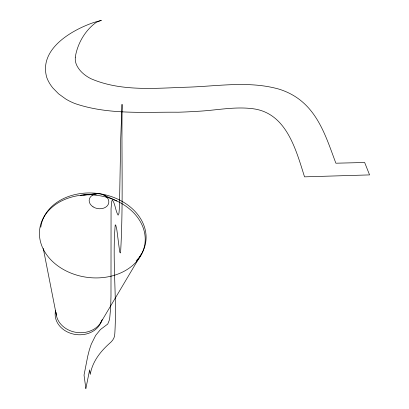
<?xml version="1.0" encoding="UTF-8"?>
<svg xmlns="http://www.w3.org/2000/svg" width="409" height="409" viewBox="0 0 409 409"><rect width="100%" height="100%" fill="white"/><g stroke="black" fill="none" stroke-linecap="round" stroke-linejoin="round"><path stroke-width="0.61" d="M85.87 388.55L89.627 369.848L90.266 374.404C92.327 361.807 100.363 351.52 109.668 343.274C112.628 340.866 114.852 337.624 114.806 333.693C117.04 297.461 112.153 260.83 115.236 224.781L115.839 225.471L116.851 229.832L119.73 252.23L120.568 252.951C123.37 204.873 121.432 156.611 122.127 108.472L122.035 104.341L120.747 137.859L119.469 206.796L118.973 213.319L118.094 215.165C115.379 210.543 115.481 204.761 112.613 200.252L112.051 200.476L111.591 202.056L111.059 208.718L110.987 295.968L110.65 307.732L109.791 317.42L109.198 320.477L107.736 324.056L100.42 329.562L95.665 335.406L91.289 344.138L89.377 349.751L87.72 356.29L84.034 375.099L85.849 388.422M100.905 322.343L139.034 258.089M139.689 256.995L141.32 254.245M80.271 195.344L96.565 193.815M83.605 195.006L97.199 193.748M103.579 194.899L116.913 201.044M43.277 248.483L56.37 315.155M40.803 227.164A53.001 41.13 8.2 0 1 112.071 196.816A53.001 41.13 8.2 0 1 136.146 260.916M102.204 319.613A23.599 19.555 6.4 0 1 76.33 332.399A23.599 19.555 6.4 0 1 56.12 312.507M101.734 320.303A23.645 19.622 6.3 0 1 73.911 334.194A23.645 19.622 6.3 0 1 55.547 310.682M91.933 194.904A53.104 41.283 8.1 0 1 138.697 258.897A53.104 41.283 8.1 0 1 47.495 255.881A53.104 41.283 8.1 0 1 89.658 194.827M75.282 57.163L75.266 59.883A30.072 19.893 9.4 0 0 77.071 65.972L77.536 66.795A33.42 22.101 9.6 0 0 90.798 78.646C121.611 92.015 156.345 88.063 189.014 87.132C218.938 86.038 249.725 80.808 279.071 89.157A47.245 31.994 17.5 0 1 299.935 99.888C319.894 115.389 327.338 140.538 335.876 163.206L364.659 162.501L369.572 174.904L304.536 176.852C295.748 149.034 286.142 111.862 251.279 108.543C233.186 106.534 215.195 110.517 197.148 111.32A338.238 187.711 9.9 0 1 178.36 112.214C143.835 111.902 107.935 114.934 74.755 103.477A47.689 32.009 8.9 0 1 65.762 99.014L58.599 93.84L52.858 87.981A55.409 37.071 9.2 0 1 46.728 77.357C38.712 49.305 71.105 30.384 93.303 22.659A96.81 65.133 11.2 0 1 100.854 20.603C102.398 20.251 100.277 20.68 99.914 20.844C98.431 21.304 97.015 21.953 95.691 22.751C84.806 30.844 77.434 43.835 75.282 57.163M93.063 206.847A9.898 7.469 8.7 0 0 108.768 202.798A9.898 7.469 8.7 0 0 95.154 194.086A9.898 7.469 8.7 0 0 93.063 206.847"/></g></svg>
